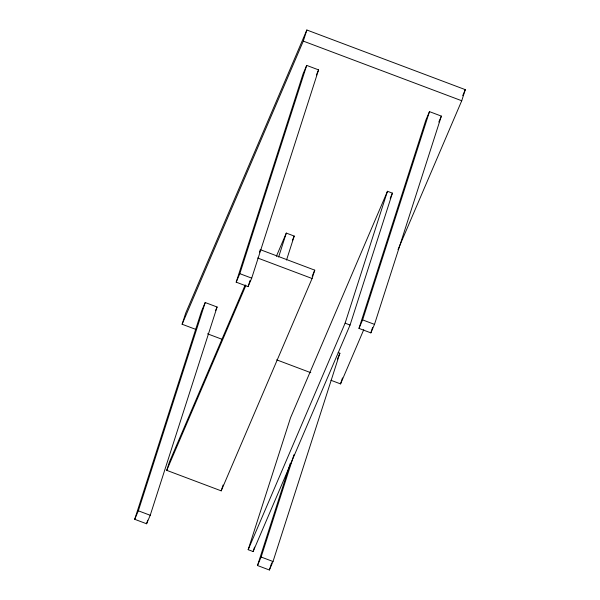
<?xml version="1.0" encoding="UTF-8"?>
<svg xmlns="http://www.w3.org/2000/svg" width="600" height="600" viewBox="0 0 600 600"><rect width="100%" height="100%" fill="white"/><g stroke="black" fill="none" stroke-linecap="round" stroke-linejoin="round"><path stroke-width="0.9" d="M196.125 329.52L182.115 324.248L185.685 313.14L306.855 30L465.293 89.648L461.73 100.755L398.01 249.645M134.708 519.3L201.57 311.025L205.208 302.535L217.095 307.005L150.225 515.28L146.587 523.77L134.708 519.3L138.337 510.803L205.208 302.535M146.587 523.77L147.727 520.207M182.115 324.248L303.293 41.108L306.855 30M259.493 252.157L260.295 249.66L314.76 270.165L312.082 278.498L221.205 490.853L166.74 470.347L169.417 462.015L245.212 284.91M236.19 282.165L303.06 73.898L306.69 65.4L318.577 69.877L251.708 278.145L248.07 286.642L236.19 282.165L239.82 273.675L306.69 65.4M248.07 286.642L250.072 280.41M278.603 257.062L286.305 233.093L294.225 236.07L286.53 260.048M221.205 490.853L223.08 485.018M248.175 549.69L290.528 417.787L387.465 191.273L392.415 193.132L350.062 325.043L253.125 551.55L248.175 549.69L345.112 323.175L387.465 191.273M253.125 551.55L254.558 547.095M338.183 352.597L339.877 353.235L273.015 561.502L269.377 570L257.498 565.523L290.355 463.17M257.498 565.523L261.127 557.033L293.993 454.68M269.377 570L271.665 562.882M330.923 380.272L340.553 383.903L342.472 377.918M358.98 328.395L425.842 120.127L429.48 111.63L441.36 116.108L374.498 324.375L370.86 332.873L358.98 328.395L362.61 319.897L429.48 111.63M370.86 332.873L372.577 327.532M215.64 310.403L217.095 307.005M316.395 74.97L318.577 69.877M166.74 470.347L245.85 285.502M276.368 256.312L286.305 233.093M292.388 240.375L294.225 236.07M312.188 276.18L314.76 270.165M390.202 198.3L392.415 193.132M337.335 359.183L339.877 353.235M438.817 122.047L441.36 116.108M462.72 95.677L465.293 89.648M340.553 383.903L363.757 329.678M303.293 41.108L461.73 100.755M257.625 257.993L312.082 278.498M239.82 273.675L251.708 278.145M362.61 319.897L374.498 324.375M345.112 323.175L350.062 325.043M207.502 333.81L222.382 339.413M276.653 359.843L310.793 372.697M138.337 510.803L150.225 515.28M261.127 557.033L273.015 561.502"/></g></svg>
